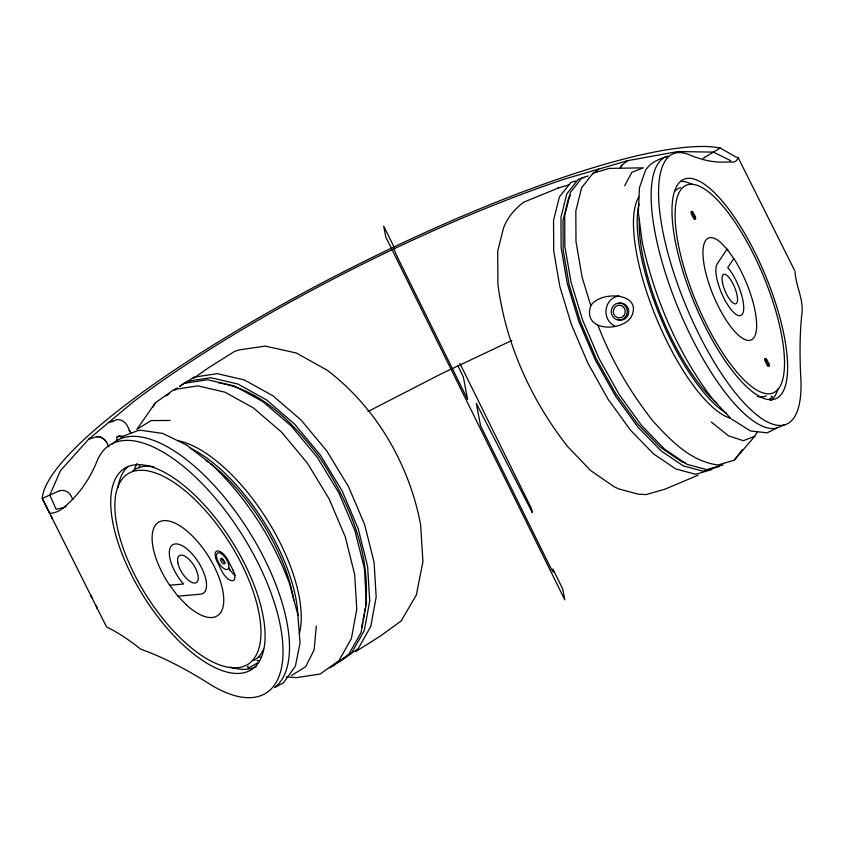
<?xml version="1.0" encoding="UTF-8"?>
<svg xmlns="http://www.w3.org/2000/svg" width="845" height="845" viewBox="0 0 845 845"><rect width="100%" height="100%" fill="white"/><g stroke="black" fill="none" stroke-linecap="round" stroke-linejoin="round"><path stroke-width="1.27" d="M638.376 212.053L639.422 187.833L645.295 170.933C649.52 162.61 659.765 158.733 668.152 156.145A146.576 46.929 67.3 0 0 676.201 303.197A146.576 46.929 67.3 0 0 776.597 428.119L784.023 425.014M316.305 625.944L314.16 649.784L305.689 666.694L291.472 675.514M361.649 627.381L362.568 622.364M363.023 619.85L364.174 613.586M364.639 611.072L365.093 608.569M365.558 606.055C371.261 552.641 348.098 500.346 319.146 456.627C293.701 423.778 261.749 389.809 218.802 382.933M590.782 305.647C582.078 330.923 619.385 332.317 630.729 317.847C644.65 292.94 600.932 289.835 590.782 305.647L582.11 277.202L575.984 241.554L575.825 211.018L581.656 187.696L593.074 173.151L609.298 168.398L643.351 167.838L631.923 172.274L624.687 185.699M730.312 161.68L730.64 160.624L713.412 152.121L677.943 151.54L627.571 160.687L564.597 179.066A380.187 75.036 -26.6 0 0 133.024 402.093L88.662 439.199L60.46 470.654L49.813 495.064L42.25 498.423L49.633 513.295C59.308 513.285 65.889 505.806 72.226 499.627A483.879 211.662 57.8 0 0 97.175 460.852A146.576 64.114 57.8 0 1 258 562.928A146.576 64.114 57.8 0 1 208.599 683.404A483.879 211.662 57.8 0 0 148.551 652.065L140.64 649.15L136.214 645.633A483.879 108.582 60.7 0 0 109.111 628.184L106.576 627.022L42.25 498.423A388.742 76.715 -26.6 0 1 334.683 276.368A388.742 76.715 -26.6 0 1 720.257 148.033L736.132 157.117L738.076 157.519L794.511 270.252M738.076 157.519L737.738 158.575A483.879 47.901 64.6 0 1 731.316 161.944L725.464 162.039A483.879 154.941 67.3 0 1 689.372 154.815A146.576 46.929 67.3 0 0 699.227 334.905A146.576 46.929 67.3 0 0 800.796 377.356A483.879 154.941 67.3 0 1 801.789 314.477C804.165 299.869 795.61 285.927 795.008 271.245M598.038 325.462C611.273 359.812 629.99 391.795 652.678 420.747C670.507 440.224 690.397 461.37 717.975 464.993L734.199 460.229L754.765 436.274L757.173 431.795M152.882 407.216L155.385 402.79L174.133 389.482L197.857 385.859L224.939 392.175L253.532 408.008L281.702 432.27L307.506 463.313L329.191 499.025L345.288 536.966L354.699 574.547L356.78 609.224L351.393 638.609L338.887 660.716L320.139 674.035L296.415 677.658L286.328 676.813M727.017 249.169L717.215 263.883A28.677 9.179 67.3 0 0 726.098 302.235A28.677 9.179 67.3 0 0 743.674 309.576A28.677 9.179 67.3 0 0 728.686 268.678L727.735 267.664L733.798 258.57M155.385 402.79L136.858 429.408L151.086 420.588L170.098 420.451M570.343 195.491L568.748 197.529L563.045 220.365L563.192 250.131L569.139 284.712L580.43 321.787L596.327 358.924L615.815 393.738L637.605 423.852L660.22 447.153L682.084 461.962L685.749 462.954M734.199 460.229L742.575 449.572M592.884 173.732L598.64 169.127A19.308 12.844 73.7 0 0 596.274 171.873M621.814 165.293A9.781 6.506 73.7 0 0 620.272 168.303A9.559 6.359 73.7 0 1 621.814 165.293L627.571 160.687M166.116 395.946L169.243 393.728M174.45 390.031L177.577 387.802M179.658 386.323L183.83 383.366L207.553 379.743L234.635 386.059L263.239 401.893L291.398 426.165L317.202 457.208L338.887 492.92L354.984 530.861L364.396 568.442L366.476 603.108L361.09 632.493L348.584 654.6L329.835 667.92M174.556 390.21L176.647 388.732M179.774 386.514L187.062 381.327L210.785 377.704L237.867 384.031L266.471 399.865L294.63 424.127L320.435 455.17L342.119 490.882L358.217 528.822L367.628 566.404L369.709 601.07L364.322 630.465L351.816 652.572L333.067 665.892M185.192 383.176L193.526 377.261L217.249 373.638L244.332 379.954L272.935 395.787L301.095 420.049L326.899 451.093L348.584 486.804L364.691 524.745L374.092 562.326L376.173 597.003L370.786 626.388L358.291 648.495L339.532 661.815L337.039 662.195M193.378 378.454L208.292 367.924L234.477 351.478L239.283 349.893L265.309 346.091L296.405 353.041L327.026 370.11C376.215 407.459 409.117 464.106 420.599 524.491L422.933 561.703L416.353 594.964L401.111 621.001L380.472 636L355.692 651.622M258.316 662.48L248.726 667.93A6.454 2.007 -23.1 0 1 247.733 666.705A6.337 1.965 -23.1 0 1 248.198 665.997M704.677 157.339L720.257 148.033M367.934 411.568L440.646 374.124L511.88 340.461M66.237 506.282L63.47 507.697L56.097 509.229L49.813 495.064L59.488 490.776M769.309 399.009L772.14 397.435A6.454 2.049 -29.2 0 0 771.189 396.189M776.597 428.119L767.218 432.851L750.508 430.95L731.654 419.131M698.076 475.196L664.888 489.202L646.076 494.589L638.049 494.145L618.561 488.843L614.03 486.667L590.782 470.654L567.692 446.625C530.861 399.717 505.447 343.302 497.895 283.952L497.726 251.123L503.335 228.71C506.831 218.158 514.88 208.694 523.773 202.156L558.714 187.854M754.765 436.274L743.336 440.699L728.506 435.84L711.279 422.004M122.113 436.548L138.136 430.549L140.862 430.285L162.747 433.443L186.418 444.935M88.662 439.199L96.552 436.749A9.559 7.193 50.1 0 1 106.597 442.231L108.931 446.899M588.173 175.982L581.93 177.809L570.523 192.354L564.692 215.676L564.84 246.212L570.966 281.86L582.659 320.202L599.105 358.629L619.184 394.509L641.535 425.405L664.635 449.202L686.911 464.296L706.842 469.651L723.066 464.887M584.465 177.535L578.223 179.362L566.805 193.906L560.974 217.228L561.133 247.765L567.259 283.413L578.941 321.755L595.387 360.181L615.466 396.062L637.827 426.957L660.927 450.755L683.193 465.849L703.124 471.204L719.348 466.44M575.783 181.01L570.797 182.467L559.379 197.012L553.549 220.334L553.707 250.87L559.834 286.518L571.516 324.86L587.962 363.287L608.041 399.167L630.402 430.063L653.502 453.86L675.768 468.954L695.699 474.309L711.923 469.545M557.056 188.35L569.53 184.696M169.739 585.236L183.629 584.022L182.351 582.67A28.677 12.548 57.8 0 1 171.408 545.849A28.677 12.548 57.8 0 1 199.24 563.52A28.677 12.548 57.8 0 1 200.508 594.204L178.031 596.169M614.78 326.064L611.474 323.941A15.78 14.798 -89.1 0 1 606.097 309.249L607.175 305.298A15.78 14.798 -89.1 0 1 619.1 295.919M186.998 445.326L211.144 464.011M211.514 464.37C246.17 497.367 272.629 538.413 289.36 583.187M712.747 399.305L730.376 418.032M712.346 398.755C677.605 352.756 654.548 298.517 642.242 242.357M91.133 596.063L90.573 594.964L92.052 597.922M96.668 607.143L97.217 608.242L95.749 605.284M228.784 568.051L229.956 570.386M131.07 433.358L126.982 425.193A9.559 7.193 50.1 0 0 116.937 419.701L109.047 422.151A19.308 14.534 50.1 0 1 113.008 421.623M70.568 494.959L72.913 499.627M46.95 507.824L45.831 505.585L47.299 508.542M51.344 516.622L52.474 518.862L50.996 515.904M459.881 363.392L531.537 508.658L532.276 512.535L476.284 403.297L480.573 425.774L547.433 561.323A14.872 0.729 64.3 0 0 553.39 571.738L552.873 569.023L562.749 589.039L564.819 599.887L385.753 236.875L383.683 226.027L393.516 245.969L394.478 250.257A13.14 0.644 64.3 0 0 398.386 259.109L467.634 399.537L463.345 377.06L457.705 365.22M289.497 583.61L297.81 614.452M638.376 212.803L642.158 241.818M297.894 615.097L300.028 642.982L295.391 666.156L283.476 682.844L274.667 687.513A146.576 64.114 57.8 0 0 243.93 523.541A146.576 64.114 57.8 0 0 112.279 444.005M730.703 418.286A123.243 39.461 67.3 0 1 656.544 318.554A123.243 39.461 67.3 0 1 638.82 196.917M716.761 403.065A118.955 38.088 67.3 0 1 639.443 218.369M617.822 303.672A8.513 7.985 -89.1 0 1 628.712 311.763A8.513 7.985 -89.1 0 1 617.515 319.41M726.626 413.342A123.243 39.461 67.3 0 1 660.695 318.047A123.243 39.461 67.3 0 1 639.042 204.089M178.242 440.763A123.243 53.911 57.8 0 1 267.094 519.633A123.243 53.911 57.8 0 1 299.383 633.592M206.148 460.557A118.955 52.041 57.8 0 1 208.271 462.078M210.384 463.662A118.955 52.041 57.8 0 1 293.764 600.024M261.084 657.378A123.243 53.911 57.8 0 1 258.866 656.871M139.193 467.876A123.243 53.911 57.8 0 1 139.678 465.627M190.231 448.114A123.243 53.911 57.8 0 1 297.947 615.582M766.246 395.809A112.586 36.05 67.3 0 1 757.226 396.474M674.595 191.35A112.586 36.05 67.3 0 1 680.721 187.674M132.728 470.876A112.586 49.253 57.8 0 1 153.748 466.725M263.555 649.34A112.586 49.253 57.8 0 1 253.922 660.536M680.605 181.432A118.955 38.088 67.3 0 1 692.488 184.59M777.981 388.784A118.955 38.088 67.3 0 1 770.894 400.382M702.66 159.589A9.58 8.788 -89 0 1 704.656 157.318M691.696 211.82A2.123 0.676 67.3 0 0 691.009 212.137A2.123 0.676 67.3 0 0 691.601 214.271L693.47 217.999A2.123 0.676 67.3 0 0 694.939 218.612M768.527 365.293A2.123 0.676 67.3 0 1 768.253 366.413A2.123 0.676 67.3 0 1 767.112 365.103L765.253 361.385A2.123 0.676 67.3 0 1 765.105 358.776M765.876 359.59A2.123 0.676 67.3 0 1 766.14 360.054M256.426 666.441A118.955 52.041 57.8 0 1 230.104 667.001M117.899 487.882A118.955 52.041 57.8 0 1 128.282 466.324M59.467 490.723A9.654 9.21 23.4 0 1 70.526 494.99M259.415 660.558A118.955 52.041 57.8 0 1 257.049 660.589M134.704 468.373A118.955 52.041 57.8 0 1 137.228 463.419M128.968 430.337A19.308 14.534 50.1 0 1 130.415 432.365M235.438 575.519A11.682 5.112 57.8 0 1 228.668 567.777M225.235 562.876A3.19 1.394 57.8 0 1 222.214 558.27M116.61 436.992A7.436 4.669 72.8 0 1 121.49 437.541M116.483 440.636A7.436 4.669 72.8 0 1 123.074 437.045M96.552 436.749A9.781 7.362 50.1 0 1 106.597 442.231M186.396 604.935L177.175 595.271L168.694 583.821A55.231 24.156 57.8 0 1 166.085 520.626A55.231 24.156 57.8 0 1 222.098 587.433A55.231 24.156 57.8 0 1 186.396 604.935M727.661 249.845L720.806 242.568A55.231 17.682 67.3 0 0 709.113 284.237A55.231 17.682 67.3 0 0 752.948 338.76A55.231 17.682 67.3 0 0 734.654 259.795L727.661 249.845M695.097 216.352L693.227 212.634A2.123 0.676 67.3 0 0 691.854 211.43A2.123 0.676 67.3 0 0 692.34 213.965L694.21 217.683A2.123 0.676 67.3 0 0 695.583 218.887A2.123 0.676 67.3 0 0 695.097 216.352M768.749 363.466L766.88 359.738A2.123 0.676 67.3 0 0 765.507 358.544A2.123 0.676 67.3 0 0 765.992 361.068L767.862 364.797A2.123 0.676 67.3 0 0 769.235 365.991A2.123 0.676 67.3 0 0 768.749 363.466M232.914 569.984L228.245 560.679A11.682 5.112 57.8 0 0 217.535 550.919A11.682 5.112 57.8 0 0 217.081 561.65L221.739 570.966A11.682 5.112 57.8 0 0 232.449 580.716A11.682 5.112 57.8 0 0 232.914 569.984M623.927 315.555A6.369 5.978 -89.1 0 0 620.156 305.277A6.369 5.978 -89.1 0 0 613.692 313.907A6.369 5.978 -89.1 0 0 623.927 315.555M625.49 316.886A8.513 7.985 -89.1 0 0 620.462 303.154A8.513 7.985 -89.1 0 0 611.812 314.689A8.513 7.985 -89.1 0 0 625.49 316.886M675.345 241.617A118.955 38.088 67.3 0 0 773.809 399.389A118.955 38.088 67.3 0 0 740.252 226.069A118.955 38.088 67.3 0 0 675.345 241.617M678.26 244.152A112.586 36.05 67.3 0 0 771.453 393.474A112.586 36.05 67.3 0 0 739.692 229.439A112.586 36.05 67.3 0 0 678.26 244.152M722.507 282.674A15.928 5.102 67.3 0 0 735.699 303.809A15.928 5.102 67.3 0 0 731.2 280.593A15.928 5.102 67.3 0 0 722.507 282.674M112.575 521.228A118.955 52.041 57.8 0 0 240.138 673.349A118.955 52.041 57.8 0 0 211.07 512.609A118.955 52.041 57.8 0 0 112.575 521.228M177.83 562.654A15.928 6.971 57.8 0 0 194.92 583.029A15.928 6.971 57.8 0 0 191.023 561.502A15.928 6.971 57.8 0 0 177.83 562.654M116.61 523.794A112.586 49.253 57.8 0 0 237.339 667.761A112.586 49.253 57.8 0 0 209.835 515.64A112.586 49.253 57.8 0 0 116.61 523.794M220.64 559.886A3.19 1.394 57.8 0 0 224.062 563.953A3.19 1.394 57.8 0 0 223.281 559.654A3.19 1.394 57.8 0 0 220.64 559.886M216.605 557.32A9.559 4.183 57.8 0 0 226.861 569.541A9.559 4.183 57.8 0 0 224.527 556.633A9.559 4.183 57.8 0 0 216.605 557.32"/></g></svg>
